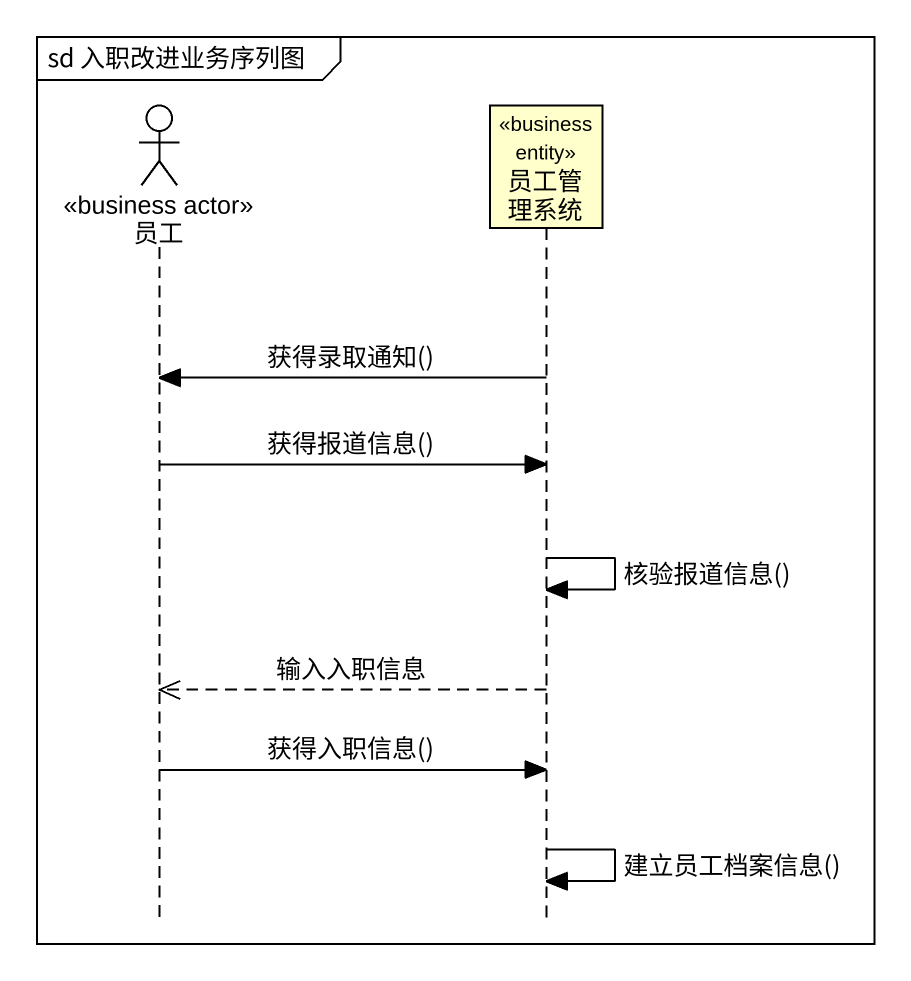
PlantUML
@startuml
mainframe sd 入职改进业务序列图
hide footbox
actor 员工 <<business actor>>
participant 员工管理系统 <<business entity>>

员工管理系统 -> 员工 : 获得录取通知()
员工 -> 员工管理系统 : 获得报道信息()
员工管理系统 -> 员工管理系统 : 核验报道信息()
员工管理系统 -->> 员工 : 输入入职信息
员工 -> 员工管理系统 : 获得入职信息()
员工管理系统 -> 员工管理系统 : 建立员工档案信息()
@enduml
